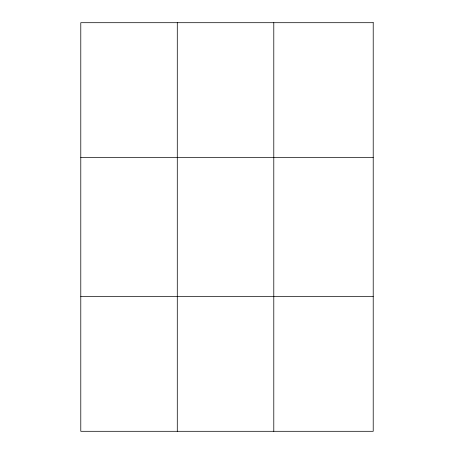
<?xml version="1.0" encoding="UTF-8"?>
<svg xmlns="http://www.w3.org/2000/svg" width="454" height="454" viewBox="0 0 454 454"><rect width="100%" height="100%" fill="white"/><g stroke="black" fill="none" stroke-linecap="round" stroke-linejoin="round"><path stroke-width="0.68" d="M177.287 431.3L177.287 22.7M273.79 431.3L273.79 22.7M80.784 157.538L373.216 157.538M80.784 296.462L373.216 296.462M373.216 22.7L373.216 431.3L80.784 431.3L80.784 22.7L373.216 22.7"/></g></svg>
